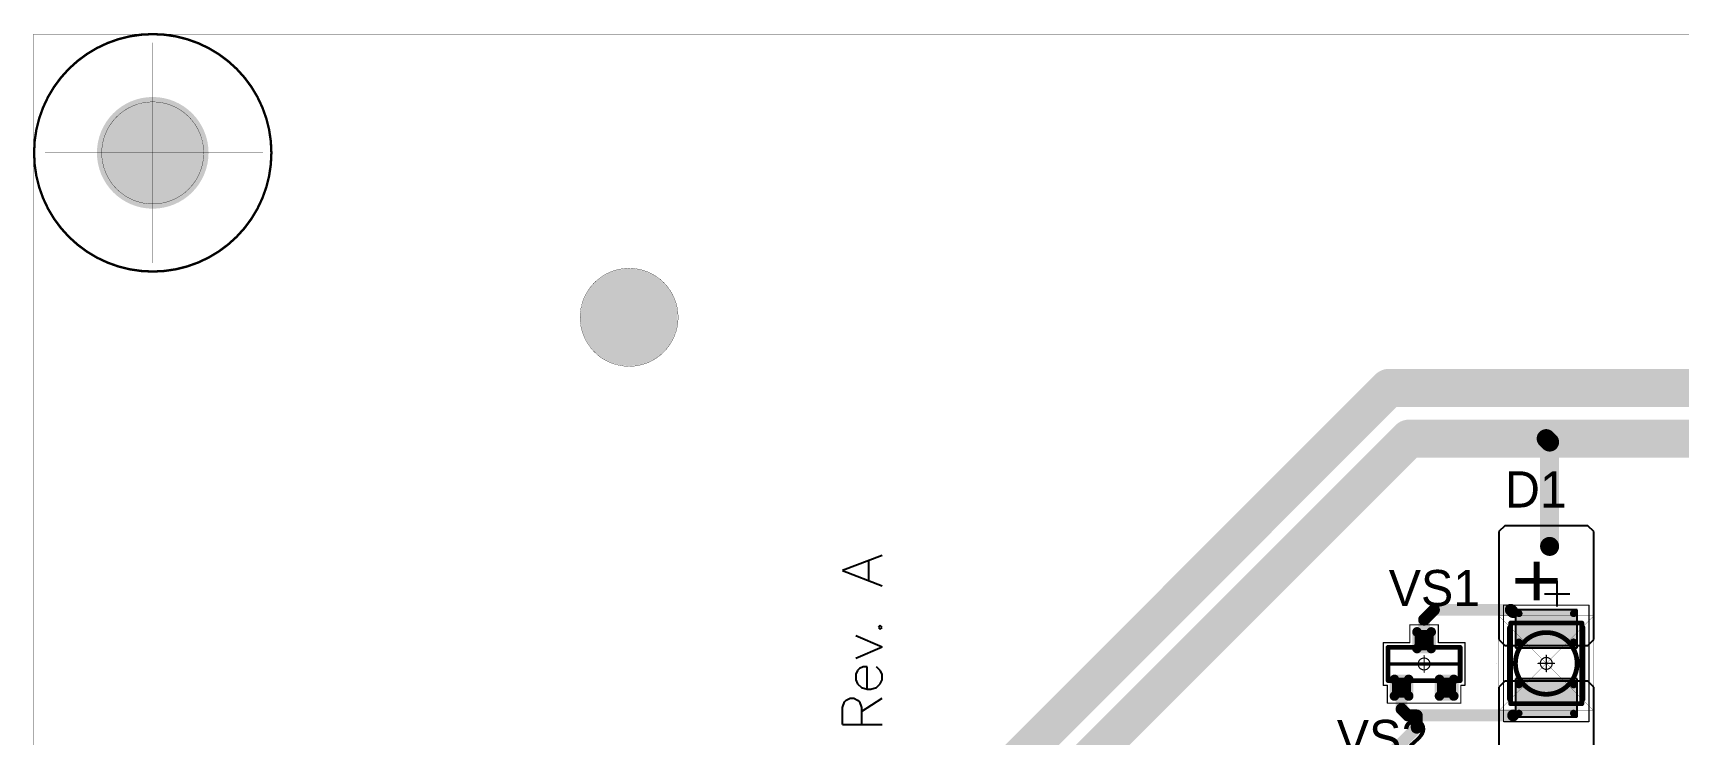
# Model space of a CAD drawing. Header units: millimetres. Extents: x 0 to 1769, y 431 to 1001.
# Drawn here: x 1283 to 1352.3, y 591.6 to 621.1 of the extents above; entities that cross this region are included whole.
import ezdxf

# ---------------------------------------------------------------- set-up
doc = ezdxf.new("R2010")
doc.units = ezdxf.units.MM
for name, color, linetype in [('BottomLayer', 5, 'Continuous'), ('BottomSolder', 6, 'Continuous'), ('Mechanical13', 56, 'Continuous'), ('Mechanical15', 56, 'Continuous'), ('Mechanical3', 76, 'Continuous'), ('Mechanical9', 56, 'Continuous'), ('MultiLayer', 9, 'Continuous'), ('TopLayer', 1, 'Continuous'), ('TopOverlay', 2, 'Continuous'), ('TopPaste', 8, 'Continuous'), ('TopSolder', 216, 'Continuous')]:
    doc.layers.add(name, color=color, linetype=linetype)

# ---------------------------------------------------------------- blocks, each defined once
blk = doc.blocks.new('SOT23_138')
at = {"layer": 'Mechanical13', "const_width": 0.2}
for points in [[(-0.7, 1.52), (-0.7, -1.52)], [(-0.7, 1.52), (0.7, 1.52)], [(0.7, 1.52), (0.7, -1.52)], [(-0.7, -1.52), (0.7, -1.52)]]:
    blk.add_lwpolyline(points, dxfattribs=at)
at = {"layer": 'Mechanical13', "const_width": 0.1}
for points in [[(-0.75, 1.52, 1), (-0.65, 1.52, 1)], [(-0.75, 1.52, 1), (-0.65, 1.52, 1)], [(0.65, 1.52, 1), (0.75, 1.52, 1)], [(0.65, 1.52, 1), (0.75, 1.52, 1)], [(-0.75, -1.52, 1), (-0.65, -1.52, 1)], [(-0.75, -1.52, 1), (-0.65, -1.52, 1)], [(0.65, -1.52, 1), (0.75, -1.52, 1)], [(0.65, -1.52, 1), (0.75, -1.52, 1)]]:
    blk.add_lwpolyline(points, format="xyb", close=True, dxfattribs=at)
at = {"layer": 'Mechanical15', "const_width": 0.05}
for points in [[(-1.65, 1.55), (-0.9, 1.55)], [(-1.65, 1.55), (-1.65, -1.55)], [(-0.9, 1.72), (0.9, 1.72)], [(-0.9, 1.72), (-0.9, 1.55)], [(0.9, 1.72), (0.9, 0.6)], [(-0.35, 0), (0.35, 0)], [(0, 0.35), (0, -0.35)], [(0.9, 0.6), (1.65, 0.6)], [(1.65, 0.6), (1.65, -0.6)], [(0.9, -0.6), (0.9, -1.72)], [(0.9, -0.6), (1.65, -0.6)], [(-1.65, -1.55), (-0.9, -1.55)], [(-0.9, -1.55), (-0.9, -1.72)], [(-0.9, -1.72), (0.9, -1.72)]]:
    blk.add_lwpolyline(points, dxfattribs=at)
at = {"layer": 'Mechanical15'}
for points, const_width in [([(-1.662, 1.55, 1), (-1.637, 1.55, 1)], 0.025), ([(-1.662, 1.55, 1), (-1.637, 1.55, 1)], 0.025), ([(-0.913, 1.72, 1), (-0.888, 1.72, 1)], 0.025), ([(-0.913, 1.72, 1), (-0.888, 1.72, 1)], 0.025), ([(-0.913, 1.55, 1), (-0.888, 1.55, 1)], 0.025), ([(-0.913, 1.55, 1), (-0.888, 1.55, 1)], 0.025), ([(0.888, 1.72, 1), (0.913, 1.72, 1)], 0.025), ([(0.888, 1.72, 1), (0.913, 1.72, 1)], 0.025), ([(-0.362, 0, 1), (-0.337, 0, 1)], 0.025), ([(0.25, 0, 1), (-0.25, 0, 1)], 0.05), ([(-0.262, 0, 1), (-0.238, 0, 1)], 0.025), ([(-0.012, 0.35, 1), (0.012, 0.35, 1)], 0.025), ([(0.238, 0, 1), (0.262, 0, 1)], 0.025), ([(0.337, 0, 1), (0.362, 0, 1)], 0.025), ([(0.888, 0.6, 1), (0.913, 0.6, 1)], 0.025), ([(0.888, 0.6, 1), (0.913, 0.6, 1)], 0.025), ([(1.637, 0.6, 1), (1.662, 0.6, 1)], 0.025), ([(1.637, 0.6, 1), (1.662, 0.6, 1)], 0.025), ([(-0.012, -0.35, 1), (0.012, -0.35, 1)], 0.025), ([(0.888, -0.6, 1), (0.913, -0.6, 1)], 0.025), ([(0.888, -0.6, 1), (0.913, -0.6, 1)], 0.025), ([(1.637, -0.6, 1), (1.662, -0.6, 1)], 0.025), ([(1.637, -0.6, 1), (1.662, -0.6, 1)], 0.025), ([(-1.662, -1.55, 1), (-1.637, -1.55, 1)], 0.025), ([(-1.662, -1.55, 1), (-1.637, -1.55, 1)], 0.025), ([(-0.913, -1.55, 1), (-0.888, -1.55, 1)], 0.025), ([(-0.913, -1.55, 1), (-0.888, -1.55, 1)], 0.025), ([(-0.913, -1.72, 1), (-0.888, -1.72, 1)], 0.025), ([(-0.913, -1.72, 1), (-0.888, -1.72, 1)], 0.025), ([(0.888, -1.72, 1), (0.913, -1.72, 1)], 0.025), ([(0.888, -1.72, 1), (0.913, -1.72, 1)], 0.025)]:
    blk.add_lwpolyline(points, format="xyb", close=True, dxfattribs=dict(at, const_width=const_width))
at = {"layer": 'TopLayer', "const_width": 0.1}
for points in [[(-1.4, 1.25, 1), (-1.3, 1.25, 1)], [(-1.4, 0.65, 1), (-1.3, 0.65, 1)], [(-0.7, 1.25, 1), (-0.6, 1.25, 1)], [(-0.7, 0.65, 1), (-0.6, 0.65, 1)], [(0.6, 0.3, 1), (0.7, 0.3, 1)], [(1.3, 0.3, 1), (1.4, 0.3, 1)], [(-1.4, -0.65, 1), (-1.3, -0.65, 1)], [(-0.7, -0.65, 1), (-0.6, -0.65, 1)], [(0.6, -0.3, 1), (0.7, -0.3, 1)], [(1.3, -0.3, 1), (1.4, -0.3, 1)], [(-1.4, -1.25, 1), (-1.3, -1.25, 1)], [(-0.7, -1.25, 1), (-0.6, -1.25, 1)]]:
    blk.add_lwpolyline(points, format="xyb", close=True, dxfattribs=at)
at = {"layer": 'TopLayer'}
for points in [[(-1.45, 1.25), (-1.45, 0.65), (-0.55, 1.25), (-0.55, 0.65)], [(-1.35, 1.35), (-1.35, 0.55), (-0.65, 1.35), (-0.65, 0.55)], [(0.55, 0.3), (0.55, -0.3), (1.45, 0.3), (1.45, -0.3)], [(0.65, 0.4), (0.65, -0.4), (1.35, 0.4), (1.35, -0.4)], [(-1.45, -0.65), (-1.45, -1.25), (-0.55, -0.65), (-0.55, -1.25)], [(-1.35, -0.55), (-1.35, -1.35), (-0.65, -0.55), (-0.65, -1.35)]]:
    blk.add_solid(points, dxfattribs=at)
at = {"layer": 'TopOverlay', "const_width": 0.15}
blk.add_lwpolyline([(0, 1.5), (0, -1.5)], dxfattribs=at)
at = {"layer": 'TopOverlay', "const_width": 0.075}
for points in [[(-0.038, 1.5, 1), (0.038, 1.5, 1)], [(-0.038, -1.5, 1), (0.038, -1.5, 1)]]:
    blk.add_lwpolyline(points, format="xyb", close=True, dxfattribs=at)
at = {"layer": 'TopPaste', "const_width": 0.075}
for points in [[(-1.387, 1.25, 1), (-1.313, 1.25, 1)], [(-1.387, 0.65, 1), (-1.313, 0.65, 1)], [(-0.687, 1.25, 1), (-0.613, 1.25, 1)], [(-0.687, 0.65, 1), (-0.613, 0.65, 1)], [(0.613, 0.3, 1), (0.687, 0.3, 1)], [(1.313, 0.3, 1), (1.387, 0.3, 1)], [(-1.387, -0.65, 1), (-1.313, -0.65, 1)], [(-0.687, -0.65, 1), (-0.613, -0.65, 1)], [(0.613, -0.3, 1), (0.687, -0.3, 1)], [(1.313, -0.3, 1), (1.387, -0.3, 1)], [(-1.387, -1.25, 1), (-1.313, -1.25, 1)], [(-0.687, -1.25, 1), (-0.613, -1.25, 1)]]:
    blk.add_lwpolyline(points, format="xyb", close=True, dxfattribs=at)
at = {"layer": 'TopPaste'}
for points in [[(-1.425, 1.25), (-1.425, 0.65), (-0.575, 1.25), (-0.575, 0.65)], [(-1.35, 1.325), (-1.35, 0.575), (-0.65, 1.325), (-0.65, 0.575)], [(0.575, 0.3), (0.575, -0.3), (1.425, 0.3), (1.425, -0.3)], [(0.65, 0.375), (0.65, -0.375), (1.35, 0.375), (1.35, -0.375)], [(-1.425, -0.65), (-1.425, -1.25), (-0.575, -0.65), (-0.575, -1.25)], [(-1.35, -0.575), (-1.35, -1.325), (-0.65, -0.575), (-0.65, -1.325)]]:
    blk.add_solid(points, dxfattribs=at)
at = {"layer": 'TopSolder', "const_width": 0.202}
for points in [[(-1.451, 1.25, 1), (-1.249, 1.25, 1)], [(-0.751, 1.25, 1), (-0.549, 1.25, 1)], [(-1.451, 0.65, 1), (-1.249, 0.65, 1)], [(-0.751, 0.65, 1), (-0.549, 0.65, 1)], [(0.549, 0.3, 1), (0.751, 0.3, 1)], [(1.249, 0.3, 1), (1.451, 0.3, 1)], [(-1.451, -0.65, 1), (-1.249, -0.65, 1)], [(-0.751, -0.65, 1), (-0.549, -0.65, 1)], [(0.549, -0.3, 1), (0.751, -0.3, 1)], [(1.249, -0.3, 1), (1.451, -0.3, 1)], [(-1.451, -1.25, 1), (-1.249, -1.25, 1)], [(-0.751, -1.25, 1), (-0.549, -1.25, 1)]]:
    blk.add_lwpolyline(points, format="xyb", close=True, dxfattribs=at)
at = {"layer": 'TopSolder'}
for points in [[(-1.35, 1.452), (-1.35, 0.448), (-0.65, 1.452), (-0.65, 0.448)], [(-1.552, 1.25), (-1.552, 0.65), (-0.448, 1.25), (-0.448, 0.65)], [(0.448, 0.3), (0.448, -0.3), (1.552, 0.3), (1.552, -0.3)], [(0.65, 0.502), (0.65, -0.502), (1.35, 0.502), (1.35, -0.502)], [(-1.552, -0.65), (-1.552, -1.25), (-0.448, -0.65), (-0.448, -1.25)], [(-1.35, -0.448), (-1.35, -1.452), (-0.65, -0.448), (-0.65, -1.452)]]:
    blk.add_solid(points, dxfattribs=at)
blk = doc.blocks.new('T66G_326')
at = {"layer": 'Mechanical13'}
for p, q in [((2.936, 0.071), (2.936, -1)), ((2.4, -0.464), (3.471, -0.464))]:
    blk.add_line(p, q, dxfattribs=at)
at = {"layer": 'Mechanical13', "const_width": 0.2}
for points in [[(-1.7, 1.5), (1.7, 1.5)], [(-1.7, 1.5), (-1.7, -1.5)], [(1.7, 1.5), (1.7, -1.5)], [(-1.7, -1.5), (1.7, -1.5)]]:
    blk.add_lwpolyline(points, dxfattribs=at)
at = {"layer": 'Mechanical13'}
for points, const_width in [([(-1.75, 1.5, 1), (-1.65, 1.5, 1)], 0.1), ([(-1.75, 1.5, 1), (-1.65, 1.5, 1)], 0.1), ([(1.3, 0, 1), (-1.3, 0, 1)], 0.2), ([(1.65, 1.5, 1), (1.75, 1.5, 1)], 0.1), ([(1.65, 1.5, 1), (1.75, 1.5, 1)], 0.1), ([(-1.35, 0, 1), (-1.25, 0, 1)], 0.1), ([(1.25, 0, 1), (1.35, 0, 1)], 0.1), ([(-1.75, -1.5, 1), (-1.65, -1.5, 1)], 0.1), ([(-1.75, -1.5, 1), (-1.65, -1.5, 1)], 0.1), ([(1.65, -1.5, 1), (1.75, -1.5, 1)], 0.1), ([(1.65, -1.5, 1), (1.75, -1.5, 1)], 0.1)]:
    blk.add_lwpolyline(points, format="xyb", close=True, dxfattribs=dict(at, const_width=const_width))
at = {"layer": 'Mechanical15', "const_width": 0.05}
for points in [[(-2.45, 1.8), (-2.45, -1.8)], [(-2.45, 1.8), (2.45, 1.8)], [(2.45, 1.8), (2.45, -1.8)], [(-0.35, 0), (0.35, 0)], [(0, 0.35), (0, -0.35)], [(-2.45, -1.8), (2.45, -1.8)]]:
    blk.add_lwpolyline(points, dxfattribs=at)
at = {"layer": 'Mechanical15'}
for points, const_width in [([(-2.462, 1.8, 1), (-2.438, 1.8, 1)], 0.025), ([(-2.462, 1.8, 1), (-2.438, 1.8, 1)], 0.025), ([(2.438, 1.8, 1), (2.462, 1.8, 1)], 0.025), ([(2.438, 1.8, 1), (2.462, 1.8, 1)], 0.025), ([(-0.362, 0, 1), (-0.337, 0, 1)], 0.025), ([(0.25, 0, 1), (-0.25, 0, 1)], 0.05), ([(-0.262, 0, 1), (-0.238, 0, 1)], 0.025), ([(-0.012, 0.35, 1), (0.012, 0.35, 1)], 0.025), ([(0.238, 0, 1), (0.262, 0, 1)], 0.025), ([(0.337, 0, 1), (0.362, 0, 1)], 0.025), ([(-0.012, -0.35, 1), (0.012, -0.35, 1)], 0.025), ([(-2.462, -1.8, 1), (-2.438, -1.8, 1)], 0.025), ([(-2.462, -1.8, 1), (-2.438, -1.8, 1)], 0.025), ([(2.438, -1.8, 1), (2.462, -1.8, 1)], 0.025), ([(2.438, -1.8, 1), (2.462, -1.8, 1)], 0.025)]:
    blk.add_lwpolyline(points, format="xyb", close=True, dxfattribs=dict(at, const_width=const_width))
at = {"layer": 'TopLayer'}
for p, q in [((-5.55, 2), (-5.8, 1.75)), ((-5.8, 1.75), (-5.8, -1.75)), ((-1, 2), (-5.55, 2)), ((-0.75, 1.75), (-1, 2)), ((-0.75, -1.75), (-0.75, 1.75)), ((1, 2), (0.75, 1.75)), ((0.75, 1.75), (0.75, -1.75)), ((5.55, 2), (1, 2)), ((5.8, 1.75), (5.55, 2)), ((5.8, -1.75), (5.8, 1.75)), ((-5.8, -1.75), (-5.55, -2)), ((-5.55, -2), (-1, -2)), ((-1, -2), (-0.75, -1.75)), ((0.75, -1.75), (1, -2)), ((1, -2), (5.55, -2)), ((5.55, -2), (5.8, -1.75))]:
    blk.add_line(p, q, dxfattribs=at)
at = {"layer": 'TopLayer', "const_width": 0.15}
for points in [[(-2.175, 1.15, 1), (-2.025, 1.15, 1)], [(-0.975, 1.15, 1), (-0.825, 1.15, 1)], [(0.825, 1.15, 1), (0.975, 1.15, 1)], [(2.025, 1.15, 1), (2.175, 1.15, 1)], [(-2.175, -1.15, 1), (-2.025, -1.15, 1)], [(-0.975, -1.15, 1), (-0.825, -1.15, 1)], [(0.825, -1.15, 1), (0.975, -1.15, 1)], [(2.025, -1.15, 1), (2.175, -1.15, 1)]]:
    blk.add_lwpolyline(points, format="xyb", close=True, dxfattribs=at)
at = {"layer": 'TopLayer'}
for points in [[(-0.75, 1.15), (-2.25, 1.15), (-0.75, -1.15), (-2.25, -1.15)], [(-0.9, 1.3), (-2.1, 1.3), (-0.9, -1.3), (-2.1, -1.3)], [(2.25, 1.15), (0.75, 1.15), (2.25, -1.15), (0.75, -1.15)], [(2.1, 1.3), (0.9, 1.3), (2.1, -1.3), (0.9, -1.3)]]:
    blk.add_solid(points, dxfattribs=at)
at = {"layer": 'TopOverlay', "const_width": 0.25}
for points in [[(-1.5, 1.525), (1.5, 1.525)], [(-1.5, -1.525), (1.5, -1.525)]]:
    blk.add_lwpolyline(points, dxfattribs=at)
at = {"layer": 'TopOverlay', "const_width": 0.125}
for points in [[(-1.562, 1.525, 1), (-1.438, 1.525, 1)], [(1.438, 1.525, 1), (1.562, 1.525, 1)], [(-1.562, -1.525, 1), (-1.438, -1.525, 1)], [(1.438, -1.525, 1), (1.562, -1.525, 1)]]:
    blk.add_lwpolyline(points, format="xyb", close=True, dxfattribs=at)
at = {"layer": 'TopPaste', "const_width": 0.125}
for points in [[(-2.163, 1.15, 1), (-2.038, 1.15, 1)], [(-0.963, 1.15, 1), (-0.838, 1.15, 1)], [(0.838, 1.15, 1), (0.963, 1.15, 1)], [(2.038, 1.15, 1), (2.163, 1.15, 1)], [(-2.163, -1.15, 1), (-2.038, -1.15, 1)], [(-0.963, -1.15, 1), (-0.838, -1.15, 1)], [(0.838, -1.15, 1), (0.963, -1.15, 1)], [(2.038, -1.15, 1), (2.163, -1.15, 1)]]:
    blk.add_lwpolyline(points, format="xyb", close=True, dxfattribs=at)
at = {"layer": 'TopPaste'}
for points in [[(-0.775, 1.15), (-2.225, 1.15), (-0.775, -1.15), (-2.225, -1.15)], [(-0.9, 1.275), (-2.1, 1.275), (-0.9, -1.275), (-2.1, -1.275)], [(2.225, 1.15), (0.775, 1.15), (2.225, -1.15), (0.775, -1.15)], [(2.1, 1.275), (0.9, 1.275), (2.1, -1.275), (0.9, -1.275)]]:
    blk.add_solid(points, dxfattribs=at)
at = {"layer": 'TopSolder'}
for p, q in [((-2.25, 1.3), (-2.25, -1.3)), ((-0.65, 1.3), (-2.25, 1.3)), ((-0.65, -1.3), (-0.65, 1.3)), ((0.65, 1.3), (0.65, -1.3)), ((2.25, 1.3), (0.65, 1.3)), ((2.25, -1.3), (2.25, 1.3)), ((-2.25, -1.3), (-0.65, -1.3)), ((0.65, -1.3), (2.25, -1.3))]:
    blk.add_line(p, q, dxfattribs=at)
at = {"layer": 'TopOverlay'}
blk.add_text('+', height=2.5, dxfattribs=at).set_placement((2.5, -0.8))
blk = doc.blocks.new('DRILL4_3_337')
at = {"layer": 'BottomLayer', "const_width": 2.25}
blk.add_lwpolyline([(-1.125, 0, 1), (1.125, 0, 1)], format="xyb", close=True, dxfattribs=at)
at = {"layer": 'BottomSolder', "const_width": 2.352}
blk.add_lwpolyline([(-1.176, 0, 1), (1.176, 0, 1)], format="xyb", close=True, dxfattribs=at)
at = {"layer": 'MultiLayer', "const_width": 2.25}
blk.add_lwpolyline([(-1.125, 0, 1), (1.125, 0, 1)], format="xyb", close=True, dxfattribs=at)
at = {"layer": 'TopLayer', "const_width": 2.25}
blk.add_lwpolyline([(-1.125, 0, 1), (1.125, 0, 1)], format="xyb", close=True, dxfattribs=at)
at = {"layer": 'TopOverlay'}
for points, const_width in [([(5, 0, 1), (-5, 0, 1)], 0.1), ([(-5.025, 0, 1), (-4.975, 0, 1)], 0.05), ([(4.975, 0, 1), (5.025, 0, 1)], 0.05)]:
    blk.add_lwpolyline(points, format="xyb", close=True, dxfattribs=dict(at, const_width=const_width))
at = {"layer": 'TopSolder', "const_width": 2.352}
blk.add_lwpolyline([(-1.176, 0, 1), (1.176, 0, 1)], format="xyb", close=True, dxfattribs=at)

msp = doc.modelspace()

# ---------------------------------------------------------------- linework, layer by layer
at = {"layer": 'Mechanical3', "const_width": 0.01}
for points in [[(1282.981, 431.029), (1282.981, 621.029)], [(1282.981, 621.029), (1767.981, 621.029)]]:
    msp.add_lwpolyline(points, dxfattribs=at)
at = {"layer": 'Mechanical3', "const_width": 0.005}
msp.add_lwpolyline([(1282.978, 621.029, 1), (1282.983, 621.029, 1)], format="xyb", close=True, dxfattribs=at)
msp.add_lwpolyline([(1282.978, 621.029, 1), (1282.983, 621.029, 1)], format="xyb", close=True, dxfattribs=at)
at = {"layer": 'Mechanical9'}
for points, const_width in [([(1288.007, 611.392), (1288.007, 620.664)], 0.0127), ([(1283.471, 616.028), (1292.644, 616.028)], 0.0127), ([(1344.729, 592.528), (1344.729, 596.528)], 0.0127), ([(1344.729, 596.528), (1348.729, 596.528)], 0.0127), ([(1344.729, 596.528), (1348.729, 592.528)], 0.01), ([(1344.729, 592.528), (1348.729, 596.528)], 0.01), ([(1348.729, 592.528), (1348.729, 596.528)], 0.0127), ([(1344.729, 592.528), (1348.729, 592.528)], 0.0127)]:
    msp.add_lwpolyline(points, dxfattribs=dict(at, const_width=const_width))
for points, const_width in [([(1288.004, 620.664, 1), (1288.011, 620.664, 1)], 0.00635), ([(1288.011, 620.664, 1), (1288.004, 620.664, 1)], 0.00635), ([(1288.003, 620.664, 1), (1288.006, 620.664, 1)], 0.00317), ([(1288.009, 620.664, 1), (1288.012, 620.664, 1)], 0.00317), ([(1290.157, 616.028, 1), (1285.857, 616.028, 1)], 0.0127), ([(1289.513, 617.566, 1), (1289.506, 617.566, 1)], 0.00635), ([(1289.505, 617.566, 1), (1289.508, 617.566, 1)], 0.00317), ([(1289.511, 617.566, 1), (1289.514, 617.566, 1)], 0.00317), ([(1283.468, 616.028, 1), (1283.474, 616.028, 1)], 0.00635), ([(1285.854, 616.028, 1), (1285.861, 616.028, 1)], 0.00635), ([(1288.011, 616.028, 1), (1288.004, 616.028, 1)], 0.00635), ([(1288.011, 616.028, 1), (1288.004, 616.028, 1)], 0.00635), ([(1288.003, 616.028, 1), (1288.006, 616.028, 1)], 0.00317), ([(1288.003, 616.028, 1), (1288.006, 616.028, 1)], 0.00317), ([(1288.009, 616.028, 1), (1288.012, 616.028, 1)], 0.00317), ([(1288.009, 616.028, 1), (1288.012, 616.028, 1)], 0.00317), ([(1290.154, 616.028, 1), (1290.161, 616.028, 1)], 0.00635), ([(1292.641, 616.028, 1), (1292.647, 616.028, 1)], 0.00635), ([(1286.508, 614.49, 1), (1286.502, 614.49, 1)], 0.00635), ([(1286.5, 614.49, 1), (1286.504, 614.49, 1)], 0.00317), ([(1286.507, 614.49, 1), (1286.51, 614.49, 1)], 0.00317), ([(1288.004, 611.392, 1), (1288.011, 611.392, 1)], 0.00635), ([(1344.725, 596.528, 1), (1344.732, 596.528, 1)], 0.00635), ([(1344.725, 596.528, 1), (1344.732, 596.528, 1)], 0.00635), ([(1344.726, 596.528, 1), (1344.731, 596.528, 1)], 0.005), ([(1348.725, 596.528, 1), (1348.732, 596.528, 1)], 0.00635), ([(1348.725, 596.528, 1), (1348.732, 596.528, 1)], 0.00635), ([(1348.726, 596.528, 1), (1348.731, 596.528, 1)], 0.005), ([(1344.638, 594.528, 1), (1344.631, 594.528, 1)], 0.00635), ([(1344.63, 594.528, 1), (1344.633, 594.528, 1)], 0.00317), ([(1344.636, 594.528, 1), (1344.639, 594.528, 1)], 0.00317), ([(1344.732, 594.528, 1), (1344.725, 594.528, 1)], 0.00635), ([(1344.724, 594.528, 1), (1344.727, 594.528, 1)], 0.00317), ([(1344.73, 594.528, 1), (1344.733, 594.528, 1)], 0.00317), ([(1344.725, 592.528, 1), (1344.732, 592.528, 1)], 0.00635), ([(1344.725, 592.528, 1), (1344.732, 592.528, 1)], 0.00635), ([(1344.726, 592.528, 1), (1344.731, 592.528, 1)], 0.005), ([(1348.725, 592.528, 1), (1348.732, 592.528, 1)], 0.00635), ([(1348.725, 592.528, 1), (1348.732, 592.528, 1)], 0.00635), ([(1348.726, 592.528, 1), (1348.731, 592.528, 1)], 0.005)]:
    msp.add_lwpolyline(points, format="xyb", close=True, dxfattribs=dict(at, const_width=const_width))
at = {"layer": 'TopLayer'}
for p, q in [((1318.742, 599.07), (1317.075, 598.435)), ((1317.075, 598.435), (1318.742, 597.8)), ((1318.186, 598.038), (1318.186, 598.831)), ((1317.631, 595.697), (1318.742, 595.221)), ((1318.662, 596.126), (1318.583, 596.046)), ((1318.583, 596.046), (1318.662, 595.967)), ((1318.742, 596.046), (1318.662, 596.126)), ((1318.662, 595.967), (1318.742, 596.046)), ((1317.631, 594.745), (1318.742, 595.221)), ((1317.71, 594.229), (1317.631, 594.071)), ((1317.789, 594.309), (1317.71, 594.229)), ((1317.948, 594.388), (1317.789, 594.309)), ((1318.107, 594.388), (1317.948, 594.388)), ((1318.107, 593.436), (1318.107, 594.388)), ((1318.662, 594.229), (1318.503, 594.388)), ((1318.742, 594.071), (1318.662, 594.229)), ((1317.631, 594.071), (1317.631, 593.833)), ((1317.631, 593.833), (1317.71, 593.674)), ((1317.71, 593.674), (1317.869, 593.515)), ((1317.869, 593.515), (1318.107, 593.436)), ((1318.265, 593.436), (1318.503, 593.515)), ((1318.503, 593.515), (1318.662, 593.674)), ((1318.662, 593.674), (1318.742, 593.833)), ((1318.742, 593.833), (1318.742, 594.071)), ((1317.075, 592.666), (1317.155, 592.904)), ((1317.155, 592.904), (1317.234, 592.984)), ((1317.234, 592.984), (1317.393, 593.063)), ((1317.393, 593.063), (1317.551, 593.063)), ((1317.551, 593.063), (1317.71, 592.984)), ((1317.71, 592.984), (1317.789, 592.904)), ((1317.789, 592.904), (1317.869, 592.666)), ((1317.869, 592.507), (1318.742, 593.063)), ((1318.107, 593.436), (1318.265, 593.436)), ((1317.075, 591.952), (1317.075, 592.666)), ((1317.869, 592.666), (1317.869, 591.952)), ((1317.075, 591.952), (1318.742, 591.952))]:
    msp.add_line(p, q, dxfattribs=at)
for points, const_width in [([(1310.147, 609.104, 1), (1306.015, 609.104, 1)], 0.013), ([(1307.706, 609.104, 1), (1308.456, 609.104, 1)], 0.75), ([(1306.012, 609.104, 1), (1306.018, 609.104, 1)], 0.0065), ([(1310.144, 609.104, 1), (1310.15, 609.104, 1)], 0.0065), ([(1339.696, 606.132, 1), (1340.496, 606.132, 1)], 0.8), ([(1339.696, 606.132, 1), (1340.496, 606.132, 1)], 0.8), ([(1340.544, 603.995, 1), (1341.344, 603.995, 1)], 0.8), ([(1340.544, 603.995, 1), (1341.344, 603.995, 1)], 0.8), ([(1346.325, 603.995, 1), (1347.125, 603.995, 1)], 0.8), ([(1346.325, 603.995, 1), (1347.125, 603.995, 1)], 0.8), ([(1346.525, 603.995, 1), (1346.925, 603.995, 1)], 0.4), ([(1346.67, 603.85, 1), (1347.07, 603.85, 1)], 0.4), ([(1346.67, 603.85, 1), (1347.07, 603.85, 1)], 0.4), ([(1346.67, 599.456, 1), (1347.07, 599.456, 1)], 0.4), ([(1341.872, 596.786, 1), (1342.122, 596.786, 1)], 0.25), ([(1341.872, 596.786, 1), (1342.122, 596.786, 1)], 0.25), ([(1345.108, 596.786, 1), (1345.358, 596.786, 1)], 0.25), ([(1345.108, 596.786, 1), (1345.358, 596.786, 1)], 0.25), ([(1345.204, 596.689, 1), (1345.454, 596.689, 1)], 0.25), ([(1341.456, 596.37, 1), (1341.706, 596.37, 1)], 0.25), ([(1341.456, 596.37, 1), (1341.706, 596.37, 1)], 0.25), ([(1341.456, 595.504, 1), (1341.706, 595.504, 1)], 0.25), ([(1340.506, 593.504, 1), (1340.756, 593.504, 1)], 0.25), ([(1340.506, 592.603, 1), (1340.756, 592.603, 1)], 0.25), ([(1340.506, 592.603, 1), (1340.756, 592.603, 1)], 0.25), ([(1340.772, 592.337, 1), (1341.022, 592.337, 1)], 0.25), ([(1340.772, 592.337, 1), (1341.022, 592.337, 1)], 0.25), ([(1341.145, 592.337, 1), (1341.395, 592.337, 1)], 0.25), ([(1341.145, 592.337, 1), (1341.395, 592.337, 1)], 0.25), ([(1341.145, 592.337, 1), (1341.395, 592.337, 1)], 0.25), ([(1341.145, 591.819, 1), (1341.395, 591.819, 1)], 0.25), ([(1341.145, 591.819, 1), (1341.395, 591.819, 1)], 0.25), ([(1345.208, 592.337, 1), (1345.458, 592.337, 1)], 0.25)]:
    msp.add_lwpolyline(points, format="xyb", close=True, dxfattribs=dict(at, const_width=const_width))
for points, const_width in [([(1321.415, 587.451), (1340.096, 606.132)], 1.6), ([(1340.096, 606.132), (1559.017, 606.132)], 1.6), ([(1323.315, 586.366), (1340.944, 603.995)], 1.6), ([(1340.944, 603.995), (1346.725, 603.995)], 1.6), ([(1346.725, 603.995), (1354.762, 603.995)], 1.6), ([(1346.725, 603.995), (1346.87, 603.85)], 0.8), ([(1346.87, 599.456), (1346.87, 603.85)], 0.8), ([(1341.581, 596.37), (1341.997, 596.786)], 0.5), ([(1341.997, 596.786), (1345.233, 596.786)], 0.5), ([(1345.233, 596.786), (1345.329, 596.689)], 0.5), ([(1341.581, 595.504), (1341.581, 596.37)], 0.5), ([(1340.631, 592.603), (1340.631, 593.504)], 0.5), ([(1340.631, 592.603), (1340.897, 592.337)], 0.5), ([(1339.396, 589.945), (1341.27, 591.819)], 0.5), ([(1340.897, 592.337), (1341.27, 592.337)], 0.5), ([(1341.27, 592.337), (1345.333, 592.337)], 0.5), ([(1341.27, 591.819), (1341.27, 592.337)], 0.5)]:
    msp.add_lwpolyline(points, dxfattribs=dict(at, const_width=const_width))
at = {"layer": 'TopSolder', "const_width": 2.05}
msp.add_lwpolyline([(1307.056, 609.104, 1), (1309.106, 609.104, 1)], format="xyb", close=True, dxfattribs=at)

# ---------------------------------------------------------------- block references
msp.add_blockref('DRILL4_3_337', (1288.007, 616.031))
at = {"rotation": 90}
for name, p in [('T66G_326', (1346.729, 594.528)), ('SOT23_138', (1341.581, 594.504))]:
    msp.add_blockref(name, p, dxfattribs=at)

# ---------------------------------------------------------------- texts
at = {"layer": 'TopOverlay'}
for s, p in [('D1', (1344.989, 601.094)), ('VS1', (1340.09, 596.939)), ('VS2', (1337.902, 590.627))]:
    msp.add_text(s, height=1.524, dxfattribs=at).set_placement(p)

doc.saveas('drawing.dxf')
